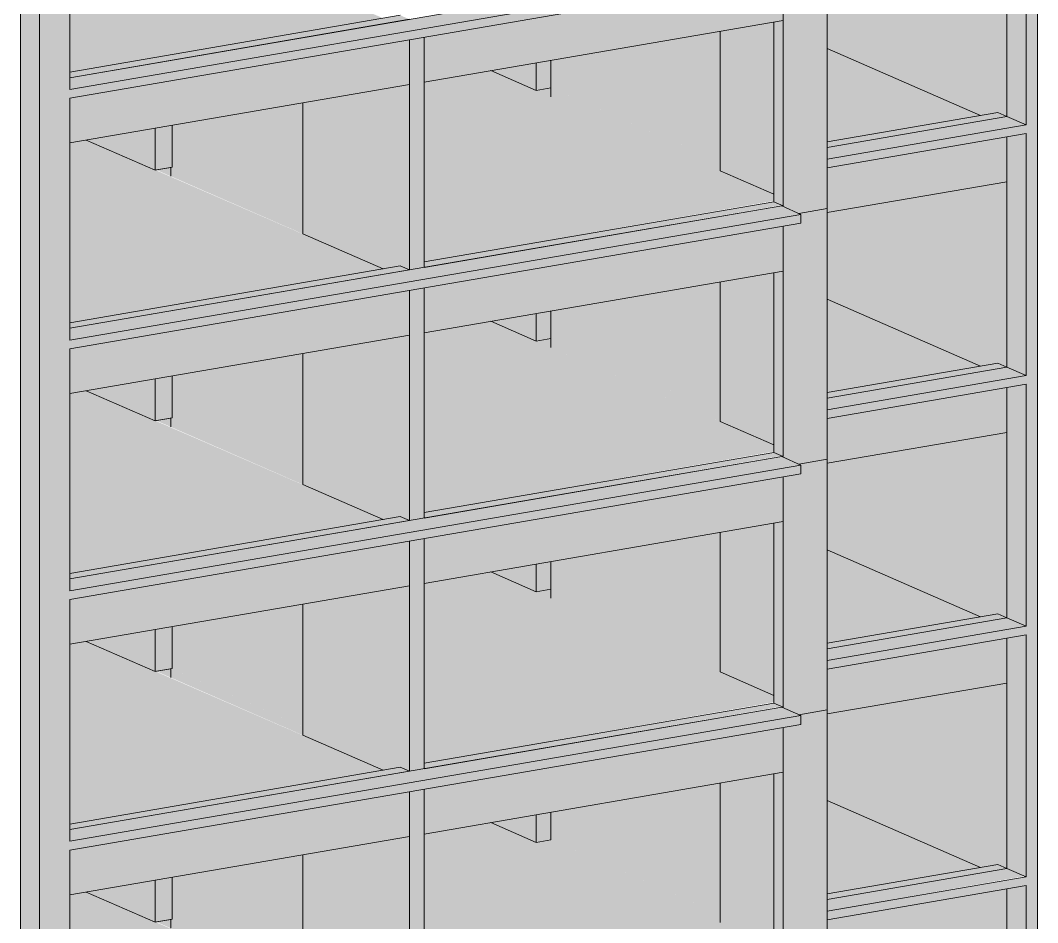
# Model space of a CAD drawing. Header units: centimetres. Extents: x -2102 to 22188, y -1637 to 88376.
# Drawn here: x 18686 to 19811, y 81664 to 82661 of the extents above; entities that cross this region are included whole.
import ezdxf

# ---------------------------------------------------------------- set-up
doc = ezdxf.new("R2010")
doc.units = ezdxf.units.CM
for name, color, linetype, lineweight in [('A-FLOR', 7, 'Continuous', 18), ('S-BEAM', 7, 'Continuous', 18), ('S-COLS', 7, 'Continuous', 18)]:
    doc.layers.add(name, color=color, linetype=linetype, lineweight=lineweight)

msp = doc.modelspace()

# ---------------------------------------------------------------- hatches: boundary and pattern name
at = {"layer": 'A-FLOR', "true_color": 0xbfbfbf}
for points in [[(18740.51, 82603.72), (19086.97, 82663.23), (18758.72, 82805.58), (18740.51, 82802.45), (18740.51, 82637.54)], [(19459.62, 82494.78), (19459.62, 82504.56), (19272.4, 82586.18), (19272.4, 82576.4), (19453.28, 82497.54)], [(18740.51, 82326.71), (19086.97, 82386.23), (18758.72, 82528.57), (18740.51, 82525.44), (18740.51, 82364.73)], [(18998.33, 82424.88), (18998.33, 82434.66), (18852.27, 82498.33), (18852.27, 82488.55), (18991.99, 82427.64)], [(19459.62, 82217.77), (19459.62, 82227.55), (19272.4, 82309.18), (19272.4, 82299.4), (19453.28, 82220.54)], [(18740.51, 82049.71), (19086.97, 82109.22), (18758.72, 82251.56), (18740.51, 82248.44), (18740.51, 82091.91)], [(18998.33, 82147.87), (18998.33, 82157.65), (18852.27, 82221.33), (18852.27, 82211.55), (18991.99, 82150.63)], [(19459.62, 81940.77), (19459.62, 81950.55), (19272.4, 82032.17), (19272.4, 82022.39), (19453.28, 81943.53)], [(18740.51, 81772.7), (19086.97, 81832.21), (18758.72, 81974.56), (18740.51, 81971.43), (18740.51, 81819.09)], [(18998.33, 81870.86), (18998.33, 81880.64), (18852.27, 81944.32), (18852.27, 81934.54), (18991.99, 81873.63)], [(19459.62, 81663.76), (19459.62, 81673.54), (19272.4, 81755.17), (19256.31, 81752.4), (19453.28, 81666.52)], [(18740.51, 81495.69), (19086.97, 81555.21), (18758.72, 81697.55), (18740.51, 81694.42), (18740.51, 81546.28)], [(18998.33, 81593.86), (18998.33, 81603.64), (18852.27, 81667.32), (18852.27, 81657.54), (18991.99, 81596.62)]]:
    msp.add_hatch(color=9, dxfattribs=at).paths.add_polyline_path(points, flags=0)
at = {"layer": 'A-FLOR', "true_color": 0x0080ff}
for points in [[(18740.51, 82584.65), (19548.95, 82723.52), (19527.68, 82732.8), (18740.51, 82597.58), (18740.51, 82586.66)], [(18740.51, 82575.04), (19548.95, 82713.91), (19548.95, 82723.52), (18740.51, 82584.65)], [(19578.09, 82507.61), (19798.01, 82545.38), (19776.75, 82554.65), (19578.09, 82520.53), (19578.09, 82508.99)], [(19578.09, 82497.99), (19798.01, 82535.77), (19798.01, 82545.38), (19578.09, 82507.61), (19578.09, 82501.13)], [(18740.51, 82307.65), (19548.95, 82446.52), (19527.68, 82455.79), (18740.51, 82320.57), (18740.51, 82309.66)], [(18740.51, 82298.03), (19548.95, 82436.9), (19548.95, 82446.52), (18740.51, 82307.65)], [(19578.09, 82230.6), (19798.01, 82268.38), (19776.75, 82277.65), (19578.09, 82243.52), (19578.09, 82231.98)], [(19578.09, 82220.98), (19798.01, 82258.76), (19798.01, 82268.38), (19578.09, 82230.6), (19578.09, 82228.32)], [(18740.51, 82030.64), (19548.95, 82169.51), (19527.68, 82178.78), (18740.51, 82043.57), (18740.51, 82032.65)], [(18740.51, 82021.02), (19548.95, 82160.11), (19548.95, 82169.51), (18740.51, 82030.64), (18740.51, 82023.71)], [(19578.09, 81953.59), (19798.01, 81991.37), (19776.75, 82000.64), (19578.09, 81966.52), (19578.09, 81954.98)], [(19578.09, 81943.98), (19798.01, 81981.75), (19798.01, 81991.37), (19578.09, 81953.59)], [(18740.51, 81753.64), (19548.95, 81892.51), (19527.68, 81901.78), (18740.51, 81766.56), (18740.51, 81755.64)], [(18740.51, 81744.02), (19548.95, 81882.89), (19548.95, 81892.51), (18740.51, 81753.64), (18740.51, 81750.89)], [(19578.09, 81676.59), (19796.28, 81715.12), (19776.75, 81723.64), (19578.09, 81689.51), (19578.09, 81677.97)], [(19578.09, 81666.97), (19798.01, 81704.75), (19798.01, 81714.37), (19578.09, 81676.59), (19578.09, 81671.73)]]:
    msp.add_hatch(color=150, dxfattribs=at).paths.add_polyline_path(points, flags=0)
at = {"layer": 'A-FLOR', "true_color": 0xbfbfbf}
h = msp.add_hatch(color=9, dxfattribs=at)
h.paths.add_polyline_path([(18161.48, 82301.74), (18161.48, 82413.7), (18141.27, 82422.51), (18050.51, 82406.92), (18050.51, 82350.12), (18117.23, 82321.03)], flags=0)
h.paths.add_polyline_path([(16931.22, 82336.39), (16931.22, 82376.63), (16908.8, 82386.4), (16908.8, 82346.16), (16931.17, 82336.41)], flags=0)
h.paths.add_polyline_path([(16813.7, 82387.62), (16813.7, 82427.86), (16791.34, 82436.41), (16791.34, 82397.37), (16806.64, 82390.7)], flags=0)
h.paths.add_polyline_path([(19459.62, 82504.56), (19459.62, 82648.97), (19272.4, 82616.81), (19272.4, 82586.18), (19361.09, 82547.52)], flags=0)
h.paths.add_polyline_path([(19578.09, 82526.67), (19747.65, 82555.8), (19578.09, 82629.72), (19578.09, 82545.04)], flags=0)
h = msp.add_hatch(color=9, dxfattribs=at)
h.paths.add_polyline_path([(19132.16, 82393.99), (19519.08, 82461.42), (19519.08, 82468.86), (19205.92, 82605.39), (19132.16, 82592.72), (19132.16, 82427.64)], flags=0)
h.paths.add_polyline_path([(18998.33, 82434.66), (18997.43, 82569.57), (18853.53, 82544.86), (18853.53, 82498.55), (18853.54, 82497.78), (18971.12, 82446.52)], flags=0)
h = msp.add_hatch(color=9, dxfattribs=at)
h.paths.add_polyline_path([(18161.48, 82024.73), (18161.48, 82136.69), (18141.27, 82145.5), (18050.51, 82129.91), (18050.51, 82073.11), (18117.23, 82044.02)], flags=0)
h.paths.add_polyline_path([(16931.22, 82059.38), (16931.22, 82099.62), (16908.8, 82109.4), (16908.8, 82069.16), (16931.17, 82059.4)], flags=0)
h.paths.add_polyline_path([(16813.7, 82110.62), (16813.7, 82150.86), (16791.34, 82159.41), (16791.34, 82120.37), (16806.64, 82113.7)], flags=0)
h.paths.add_polyline_path([(19459.62, 82227.55), (19459.62, 82371.96), (19272.4, 82339.8), (19272.4, 82309.18), (19457.86, 82228.32)], flags=0)
h.paths.add_polyline_path([(19578.09, 82249.66), (19747.65, 82278.79), (19578.09, 82352.72), (19578.09, 82268.03)], flags=0)
h = msp.add_hatch(color=9, dxfattribs=at)
h.paths.add_polyline_path([(19132.16, 82116.98), (19519.08, 82184.41), (19519.08, 82191.85), (19205.92, 82328.38), (19132.16, 82315.71), (19132.16, 82150.63)], flags=0)
h.paths.add_polyline_path([(18998.33, 82157.65), (18997.43, 82292.57), (18853.53, 82267.85), (18853.53, 82221.55), (18853.54, 82220.77), (18971.12, 82169.51)], flags=0)
h = msp.add_hatch(color=9, dxfattribs=at)
h.paths.add_polyline_path([(18161.48, 81747.73), (18161.48, 81859.69), (18141.27, 81868.5), (18050.51, 81852.9), (18050.51, 81796.11), (18117.23, 81767.02)], flags=0)
h.paths.add_polyline_path([(16931.22, 81782.38), (16931.22, 81822.62), (16908.8, 81832.39), (16908.8, 81792.15), (16931.17, 81782.4)], flags=0)
h.paths.add_polyline_path([(16813.7, 81833.61), (16813.7, 81873.85), (16791.34, 81882.4), (16791.34, 81843.36), (16806.64, 81836.69)], flags=0)
h.paths.add_polyline_path([(19459.62, 81950.55), (19459.62, 82094.96), (19272.4, 82062.8), (19272.4, 82032.17), (19448.26, 81955.5)], flags=0)
h.paths.add_polyline_path([(19578.09, 81972.66), (19747.65, 82001.79), (19578.09, 82075.71), (19578.09, 81991.03)], flags=0)
h = msp.add_hatch(color=9, dxfattribs=at)
h.paths.add_polyline_path([(19132.16, 81839.98), (19519.08, 81907.41), (19519.08, 81914.84), (19205.92, 82051.38), (19132.16, 82038.71), (19132.16, 81873.63)], flags=0)
h.paths.add_polyline_path([(18998.33, 81880.64), (18997.43, 82015.56), (18853.53, 81990.84), (18853.53, 81944.54), (18853.54, 81943.77), (18971.12, 81892.51)], flags=0)
h = msp.add_hatch(color=9, dxfattribs=at)
h.paths.add_polyline_path([(18161.48, 81470.72), (18161.48, 81582.68), (18141.27, 81591.49), (18050.51, 81575.9), (18050.51, 81519.1), (18117.23, 81490.01)], flags=0)
h.paths.add_polyline_path([(16931.22, 81505.37), (16931.22, 81545.61), (16908.8, 81555.38), (16908.8, 81515.14), (16931.17, 81505.39)], flags=0)
h.paths.add_polyline_path([(16813.7, 81556.61), (16813.7, 81596.85), (16791.34, 81605.4), (16791.34, 81566.36), (16806.64, 81559.68)], flags=0)
h.paths.add_polyline_path([(19459.62, 81673.54), (19459.62, 81817.95), (19272.4, 81785.79), (19272.4, 81755.17), (19438.65, 81682.69)], flags=0)
h.paths.add_polyline_path([(19578.09, 81695.65), (19747.65, 81724.78), (19578.09, 81798.71), (19578.09, 81714.02)], flags=0)
h = msp.add_hatch(color=9, dxfattribs=at)
h.paths.add_polyline_path([(19132.16, 81562.97), (19519.08, 81630.4), (19519.08, 81637.84), (19205.92, 81774.37), (19132.16, 81761.7), (19132.16, 81596.62)], flags=0)
h.paths.add_polyline_path([(18998.33, 81603.64), (18997.43, 81738.56), (18853.53, 81713.84), (18853.53, 81667.53), (18853.54, 81666.76), (18971.12, 81615.5)], flags=0)
at = {"layer": 'S-BEAM', "true_color": 0xbfbfbf}
h = msp.add_hatch(color=9, dxfattribs=at)
h.paths.add_polyline_path([(19132.16, 82592.72), (19529.18, 82660.92), (19529.18, 82710.51), (19132.16, 82642.31), (19132.16, 82601.93)], flags=0)
h.paths.add_polyline_path([(19529.18, 82732.14), (19528.77, 82732.98), (19528.38, 82732.49)], flags=0)
for points in [[(18740.51, 82597.58), (19115.65, 82662.27), (19105.97, 82666.49), (18740.51, 82603.72), (18740.51, 82597.92)], [(18740.51, 82525.44), (19116.07, 82589.95), (19116.07, 82639.55), (18740.51, 82575.04), (18740.51, 82531.3)], [(19578.09, 82520.53), (19776.75, 82554.65), (19766.64, 82559.06), (19578.09, 82526.67)], [(19578.09, 82448.39), (19776.75, 82482.52), (19776.75, 82532.11), (19578.09, 82497.99), (19578.09, 82452.91)], [(19132.16, 82387.85), (19527.68, 82456.7), (19517.58, 82460.19), (19132.16, 82393.84), (19132.16, 82388.4)], [(18740.51, 82320.57), (19115.65, 82385.27), (19105.97, 82389.49), (18740.51, 82326.71), (18740.51, 82320.91)], [(18740.51, 82248.44), (19116.07, 82312.95), (19116.07, 82362.54), (18740.51, 82298.03), (18740.51, 82254.29)], [(19578.09, 82243.52), (19776.75, 82277.65), (19766.64, 82282.05), (19578.09, 82249.66)], [(19578.09, 82171.39), (19776.75, 82205.51), (19776.75, 82255.11), (19578.09, 82220.98), (19578.09, 82175.9)], [(19132.16, 82110.84), (19527.68, 82179.69), (19517.58, 82183.19), (19132.16, 82116.83), (19132.16, 82111.4)], [(18740.51, 82043.57), (19115.65, 82108.26), (19105.97, 82112.48), (18740.51, 82049.71), (18740.51, 82043.91)], [(18740.51, 81971.43), (19116.07, 82035.94), (19116.07, 82085.54), (18740.51, 82021.02), (18740.51, 81977.29)], [(19578.09, 81966.52), (19776.75, 82000.64), (19766.64, 82005.05), (19578.09, 81972.66)], [(19578.09, 81894.38), (19776.75, 81928.51), (19776.75, 81978.1), (19578.09, 81943.98), (19578.09, 81898.9)], [(19132.16, 81833.84), (19527.68, 81902.69), (19517.58, 81906.18), (19132.16, 81839.82), (19132.16, 81834.39)], [(18740.51, 81766.56), (19115.65, 81831.26), (19105.97, 81835.48), (18740.51, 81772.7), (18740.51, 81766.9)], [(18740.51, 81694.42), (19116.07, 81758.94), (19116.07, 81808.53), (18740.51, 81744.02), (18740.51, 81700.28)], [(19578.09, 81689.51), (19776.75, 81723.64), (19766.64, 81728.04), (19578.09, 81695.65)], [(19578.09, 81617.38), (19776.75, 81651.5), (19776.75, 81701.09), (19578.09, 81666.97), (19578.09, 81621.89)]]:
    msp.add_hatch(color=9, dxfattribs=at).paths.add_polyline_path(points, flags=0)
h = msp.add_hatch(color=9, dxfattribs=at)
h.paths.add_polyline_path([(19132.16, 82315.71), (19529.18, 82383.91), (19529.18, 82433.5), (19132.16, 82364.73), (19132.16, 82324.92)], flags=0)
h.paths.add_polyline_path([(19529.18, 82455.14), (19528.77, 82455.98), (19528.38, 82455.48)], flags=0)
h = msp.add_hatch(color=9, dxfattribs=at)
h.paths.add_polyline_path([(19132.16, 82038.71), (19529.18, 82106.9), (19529.18, 82156.5), (19132.16, 82088.3), (19132.16, 82047.91)], flags=0)
h.paths.add_polyline_path([(19529.18, 82178.13), (19528.77, 82178.97), (19528.38, 82178.48)], flags=0)
h = msp.add_hatch(color=9, dxfattribs=at)
h.paths.add_polyline_path([(19132.16, 81761.7), (19529.18, 81829.9), (19529.18, 81879.49), (19132.16, 81811.29), (19132.16, 81770.91)], flags=0)
h.paths.add_polyline_path([(19529.18, 81901.13), (19528.77, 81901.97), (19528.38, 81901.47)], flags=0)
at = {"layer": 'S-COLS', "true_color": 0x0080ff}
for points in [[(18707.06, 81117.41), (18707.06, 84238.06), (18685.79, 84247.33), (18685.79, 81126.69)], [(18707.06, 81117.41), (18740.51, 81123.16), (18740.5, 84243.8), (18707.06, 84238.06), (18707.06, 81137.05)], [(19798.01, 78043.08), (19810.72, 78045.26), (19810.1, 83920.95), (19798.01, 83918.87), (19798.01, 78044.17)]]:
    msp.add_hatch(color=150, dxfattribs=at).paths.add_polyline_path(points, flags=0)
h = msp.add_hatch(color=150, dxfattribs=at)
h.paths.add_polyline_path([(19798.01, 78113.29), (19798.01, 78380.68), (19776.75, 78377.03), (19776.75, 78122.56), (19789.45, 78117.02)], flags=0)
h.paths.add_polyline_path([(19798.01, 78390.3), (19798.01, 78657.69), (19776.75, 78654.03), (19776.75, 78399.57), (19789.45, 78394.03)], flags=0)
h.paths.add_polyline_path([(19798.01, 78667.3), (19798.01, 78934.69), (19776.75, 78931.04), (19776.75, 78676.57), (19789.45, 78671.04)], flags=0)
h.paths.add_polyline_path([(19798.01, 78944.31), (19798.01, 79211.7), (19776.75, 79208.04), (19776.75, 78953.58), (19789.45, 78948.04)], flags=0)
h.paths.add_polyline_path([(19798.01, 79221.32), (19798.01, 79488.7), (19776.75, 79485.05), (19776.75, 79230.59), (19789.45, 79225.05)], flags=0)
h.paths.add_polyline_path([(19798.01, 79498.32), (19798.01, 79765.71), (19776.75, 79762.06), (19776.75, 79507.59), (19789.45, 79502.05)], flags=0)
h.paths.add_polyline_path([(19798.01, 79775.33), (19798.01, 80042.71), (19776.75, 80039.06), (19776.75, 79784.6), (19789.45, 79779.06)], flags=0)
h.paths.add_polyline_path([(19798.01, 80052.33), (19798.01, 80319.72), (19776.75, 80316.07), (19776.75, 80061.6), (19789.45, 80056.06)], flags=0)
h.paths.add_polyline_path([(19798.01, 80329.34), (19798.01, 80596.73), (19776.75, 80593.07), (19776.75, 80338.61), (19789.45, 80333.07)], flags=0)
h.paths.add_polyline_path([(19798.01, 80606.34), (19798.01, 80873.73), (19776.75, 80870.08), (19776.75, 80615.62), (19789.45, 80610.08)], flags=0)
h.paths.add_polyline_path([(19798.01, 80883.35), (19798.01, 81150.74), (19776.75, 81147.08), (19776.75, 80892.62), (19789.45, 80887.08)], flags=0)
h.paths.add_polyline_path([(19798.01, 81160.35), (19798.01, 81427.74), (19776.75, 81424.09), (19776.75, 81169.63), (19789.45, 81164.09)], flags=0)
h.paths.add_polyline_path([(19798.01, 81437.36), (19798.01, 81704.75), (19776.75, 81701.09), (19776.75, 81446.63), (19789.45, 81441.09)], flags=0)
h.paths.add_polyline_path([(19798.01, 81714.37), (19798.01, 81981.75), (19776.75, 81978.1), (19776.75, 81723.64), (19796.28, 81715.12)], flags=0)
h.paths.add_polyline_path([(19798.01, 81991.37), (19798.01, 82258.76), (19776.75, 82255.11), (19776.75, 82000.64), (19789.45, 81995.1)], flags=0)
h.paths.add_polyline_path([(19798.01, 82268.38), (19798.01, 82535.77), (19776.75, 82532.11), (19776.75, 82277.65), (19789.45, 82272.11)], flags=0)
h.paths.add_polyline_path([(19798.01, 82545.38), (19798.01, 82812.77), (19776.75, 82809.12), (19776.75, 82554.65), (19789.45, 82549.12)], flags=0)
h.paths.add_polyline_path([(19798.01, 82822.39), (19798.01, 83089.78), (19776.75, 83086.12), (19776.75, 82831.66), (19794.02, 82824.13)], flags=0)
h.paths.add_polyline_path([(19798.01, 83099.4), (19797.79, 83366.74), (19776.75, 83363.13), (19776.75, 83108.67), (19792.09, 83101.98)], flags=0)
h.paths.add_polyline_path([(19798.01, 83376.4), (19798.01, 83643.79), (19776.75, 83640.14), (19776.75, 83385.67), (19789.45, 83380.13)], flags=0)
h.paths.add_polyline_path([(19798.01, 83653.41), (19797.86, 83918.94), (19794.85, 83920.25), (19776.75, 83917.14), (19776.75, 83662.68), (19789.45, 83657.14)], flags=0)
at = {"layer": 'S-COLS', "true_color": 0xc0c0c0}
h = msp.add_hatch(color=9, dxfattribs=at)
h.paths.add_polyline_path([(19256.31, 82583.42), (19272.4, 82586.18), (19272.4, 82616.81), (19256.31, 82614.04), (19256.31, 82586.18)], flags=0)
h.paths.add_polyline_path([(19272.4, 82853.41), (19272.4, 82863.19), (19256.31, 82860.43)], flags=0)
h = msp.add_hatch(color=9, dxfattribs=at)
h.paths.add_polyline_path([(18834.9, 82495.36), (18853.53, 82498.56), (18853.53, 82544.86), (18834.9, 82541.66), (18834.9, 82495.57)], flags=0)
h.paths.add_polyline_path([(18852.27, 82765.56), (18852.29, 82775.34), (18836.68, 82772.36)], flags=0)
for points in [[(19776.75, 82554.65), (19776.75, 82759.52), (19578.09, 82725.4), (19578.09, 82629.72), (19747.65, 82555.8), (19766.64, 82559.06)], [(19546.67, 82447.51), (19578.09, 82452.91), (19578.09, 82729.91), (19546.67, 82724.52), (19548.95, 82723.52), (19548.95, 82713.91), (19529.18, 82710.51), (19529.18, 82455.14), (19543.46, 82448.91)], [(19529.18, 82456.05), (19529.18, 82660.92), (19519.08, 82659.18), (19519.08, 82460.45), (19527.68, 82456.7)], [(19519.08, 82468.86), (19519.08, 82659.18), (19459.62, 82648.97), (19459.62, 82494.78), (19513.78, 82471.17)], [(19116.07, 82385.08), (19132.16, 82388.4), (19132.16, 82642.31), (19116.07, 82639.55), (19116.07, 82385.58)], [(19256.31, 82583.42), (19256.31, 82614.04), (19205.92, 82605.39), (19234.98, 82592.72)], [(19116.07, 82385.08), (19116.07, 82589.95), (18998.33, 82569.57), (18998.33, 82424.88), (19086.97, 82386.23), (19105.97, 82389.49), (19115.65, 82385.27)], [(18834.9, 82495.36), (18834.9, 82541.66), (18758.72, 82528.57), (18827.56, 82498.55)], [(19776.75, 82277.65), (19776.75, 82482.52), (19578.09, 82448.39), (19578.09, 82352.72), (19747.65, 82278.79), (19766.64, 82282.05)], [(19546.67, 82170.5), (19578.09, 82175.9), (19578.09, 82452.91), (19546.67, 82447.51), (19548.95, 82446.52), (19548.95, 82436.9), (19529.18, 82432.93), (19529.18, 82178.13), (19543.46, 82171.9)], [(19519.08, 82191.85), (19519.08, 82382.18), (19459.62, 82371.96), (19459.62, 82217.77), (19513.78, 82194.16)], [(19529.18, 82179.04), (19529.18, 82383.91), (19519.08, 82382.18), (19519.08, 82183.45), (19527.68, 82179.69)], [(19116.07, 82108.08), (19132.16, 82111.4), (19132.16, 82365.31), (19116.07, 82362.54), (19116.07, 82108.58)], [(19256.31, 82306.41), (19256.31, 82337.04), (19205.92, 82328.38), (19234.98, 82315.71)], [(19116.07, 82108.08), (19116.07, 82312.95), (18998.33, 82292.57), (18998.33, 82147.87), (19086.97, 82109.22), (19105.97, 82112.48), (19115.65, 82108.26)], [(18834.9, 82218.35), (18834.9, 82264.65), (18758.72, 82251.56), (18827.56, 82221.55)], [(19776.75, 82000.64), (19776.75, 82205.51), (19578.09, 82171.39), (19578.09, 82075.71), (19747.65, 82001.79), (19766.64, 82005.05)], [(19546.67, 81893.5), (19578.09, 81898.9), (19578.09, 82175.9), (19546.67, 82170.5), (19548.95, 82169.51), (19548.95, 82159.89), (19529.18, 82156.5), (19529.18, 81901.13), (19543.46, 81894.9)], [(19519.08, 81914.84), (19519.08, 82105.17), (19459.62, 82094.96), (19459.62, 81940.77), (19513.78, 81917.15)], [(19529.18, 81902.04), (19529.18, 82106.9), (19519.08, 82105.17), (19519.08, 81906.44), (19527.68, 81902.69)], [(19116.07, 81831.07), (19132.16, 81834.39), (19132.16, 82088.3), (19116.07, 82085.54), (19116.07, 81831.57)], [(19256.31, 82029.41), (19256.31, 82060.03), (19205.92, 82051.38), (19234.98, 82038.71)], [(19116.07, 81831.07), (19116.07, 82035.94), (18998.33, 82015.56), (18998.33, 81870.86), (19086.97, 81832.21), (19105.97, 81835.48), (19115.65, 81831.26)], [(18834.9, 81941.34), (18834.9, 81987.64), (18758.72, 81974.56), (18827.56, 81944.54)], [(19776.75, 81723.64), (19776.75, 81928.51), (19578.09, 81894.38), (19578.09, 81798.71), (19747.65, 81724.78), (19766.64, 81728.04)], [(19546.67, 81616.49), (19578.09, 81621.89), (19578.09, 81898.9), (19546.67, 81893.5), (19548.95, 81892.51), (19548.95, 81882.89), (19529.18, 81879.49), (19529.18, 81624.12), (19543.46, 81617.89)], [(19519.08, 81637.84), (19519.08, 81828.16), (19459.62, 81817.95), (19459.62, 81663.76), (19513.78, 81640.15)], [(19529.18, 81625.03), (19529.18, 81829.9), (19519.08, 81828.16), (19519.08, 81629.43), (19527.68, 81625.68)], [(19116.07, 81554.07), (19132.16, 81557.39), (19132.16, 81811.29), (19116.07, 81808.53), (19116.07, 81554.57)], [(19256.31, 81752.4), (19256.31, 81783.03), (19205.92, 81774.37), (19253.47, 81753.64)], [(19116.07, 81554.07), (19116.07, 81758.94), (18998.33, 81738.56), (18998.33, 81593.86), (19086.97, 81555.21), (19105.97, 81558.47), (19115.65, 81554.25)], [(18834.9, 81664.34), (18834.9, 81710.64), (18758.72, 81697.55), (18827.56, 81667.54)]]:
    msp.add_hatch(color=9, dxfattribs=at).paths.add_polyline_path(points, flags=0)
h = msp.add_hatch(color=9, dxfattribs=at)
h.paths.add_polyline_path([(19256.31, 82306.41), (19272.4, 82309.18), (19272.4, 82339.8), (19256.31, 82337.04), (19256.31, 82309.18)], flags=0)
h.paths.add_polyline_path([(19272.4, 82576.4), (19272.4, 82586.18), (19256.31, 82583.42)], flags=0)
h = msp.add_hatch(color=9, dxfattribs=at)
h.paths.add_polyline_path([(18834.9, 82218.35), (18853.53, 82221.55), (18853.53, 82267.85), (18834.9, 82264.65), (18834.9, 82218.56)], flags=0)
h.paths.add_polyline_path([(18852.27, 82488.55), (18852.29, 82498.34), (18836.68, 82495.35)], flags=0)
h = msp.add_hatch(color=9, dxfattribs=at)
h.paths.add_polyline_path([(19256.31, 82029.41), (19272.4, 82032.17), (19272.4, 82062.8), (19256.31, 82060.03), (19256.31, 82032.17)], flags=0)
h.paths.add_polyline_path([(19272.4, 82299.4), (19272.4, 82309.18), (19256.31, 82306.41)], flags=0)
h = msp.add_hatch(color=9, dxfattribs=at)
h.paths.add_polyline_path([(18834.9, 81941.34), (18853.53, 81944.54), (18853.53, 81990.84), (18834.9, 81987.64), (18834.9, 81941.56)], flags=0)
h.paths.add_polyline_path([(18852.27, 82211.55), (18852.29, 82221.33), (18836.68, 82218.35)], flags=0)
h = msp.add_hatch(color=9, dxfattribs=at)
h.paths.add_polyline_path([(19256.31, 81752.4), (19272.4, 81755.17), (19272.4, 81785.79), (19256.31, 81783.03), (19256.31, 81753.64)], flags=0)
h.paths.add_polyline_path([(19272.4, 82022.39), (19272.4, 82032.17), (19256.31, 82029.41)], flags=0)
h = msp.add_hatch(color=9, dxfattribs=at)
h.paths.add_polyline_path([(18834.9, 81664.34), (18853.53, 81667.54), (18853.53, 81713.84), (18834.9, 81710.64), (18834.9, 81664.55)], flags=0)
h.paths.add_polyline_path([(18852.27, 81934.54), (18852.29, 81944.33), (18836.68, 81941.34)], flags=0)
h = msp.add_hatch(color=9, dxfattribs=at)
h.paths.add_polyline_path([(18834.9, 81387.33), (18853.53, 81390.53), (18853.53, 81436.83), (18834.9, 81433.63), (18834.9, 81387.55)], flags=0)
h.paths.add_polyline_path([(18852.27, 81657.54), (18852.29, 81667.32), (18836.68, 81664.33)], flags=0)

# ---------------------------------------------------------------- linework, layer by layer
at = {"layer": 'A-FLOR', "lineweight": 9}
for p, q in [((19527.68, 82732.8), (18740.51, 82597.58)), ((18740.51, 82584.65), (19548.95, 82723.52)), ((19548.95, 82713.91), (18740.51, 82575.04)), ((19747.65, 82555.8), (19578.09, 82629.72)), ((19256.31, 82583.42), (19205.92, 82605.39)), ((19776.75, 82554.65), (19578.09, 82520.53)), ((19798.01, 82545.38), (19776.75, 82554.65)), ((19578.09, 82507.61), (19798.01, 82545.38)), ((19798.01, 82535.77), (19578.09, 82497.99)), ((18834.9, 82495.36), (18758.72, 82528.57)), ((18836.18, 82495.57), (18834.91, 82495.35)), ((18853.54, 82498.55), (18852.27, 82498.33)), ((18852.27, 82498.33), (18852.27, 82488.55)), ((19519.08, 82468.86), (19459.62, 82494.78)), ((19527.68, 82455.79), (18740.51, 82320.57)), ((18740.51, 82307.65), (19548.95, 82446.52)), ((19548.95, 82446.52), (19527.68, 82455.79)), ((19548.95, 82436.9), (19548.95, 82446.52)), ((19548.95, 82436.9), (18740.51, 82298.03)), ((19086.97, 82386.23), (18998.33, 82424.88)), ((19747.65, 82278.79), (19578.09, 82352.72)), ((19256.31, 82306.41), (19205.92, 82328.38)), ((19776.75, 82277.65), (19578.09, 82243.52)), ((19798.01, 82268.38), (19776.75, 82277.65)), ((19578.09, 82230.6), (19798.01, 82268.38)), ((19798.01, 82258.76), (19578.09, 82220.98)), ((18834.9, 82218.35), (18758.72, 82251.56)), ((18853.54, 82221.55), (18852.27, 82221.33)), ((18852.27, 82221.33), (18852.27, 82211.55)), ((18836.18, 82218.56), (18834.91, 82218.35)), ((19519.08, 82191.85), (19459.62, 82217.77)), ((19527.68, 82178.78), (18740.51, 82043.57)), ((19548.95, 82169.51), (19527.68, 82178.78)), ((18740.51, 82030.64), (19548.95, 82169.51)), ((19548.95, 82159.89), (19548.95, 82169.51)), ((19548.95, 82159.89), (18740.51, 82021.02)), ((19086.97, 82109.22), (18998.33, 82147.87)), ((19747.65, 82001.79), (19578.09, 82075.71)), ((19256.31, 82029.41), (19205.92, 82051.38)), ((19776.75, 82000.64), (19578.09, 81966.52)), ((19798.01, 81991.37), (19776.75, 82000.64)), ((19578.09, 81953.59), (19798.01, 81991.37)), ((18834.9, 81941.34), (18758.72, 81974.56)), ((19798.01, 81981.75), (19578.09, 81943.98)), ((18836.18, 81941.56), (18834.91, 81941.34)), ((18853.54, 81944.54), (18852.27, 81944.32)), ((18852.27, 81944.32), (18852.27, 81934.54)), ((19519.08, 81914.84), (19459.62, 81940.77)), ((19527.68, 81901.78), (18740.51, 81766.56)), ((19548.95, 81892.51), (19527.68, 81901.78)), ((18740.51, 81753.64), (19548.95, 81892.51)), ((19548.95, 81882.89), (19548.95, 81892.51)), ((19548.95, 81882.89), (18740.51, 81744.02)), ((19086.97, 81832.21), (18998.33, 81870.86)), ((19747.65, 81724.78), (19578.09, 81798.71)), ((19256.31, 81752.4), (19205.92, 81774.37)), ((19776.75, 81723.64), (19578.09, 81689.51)), ((19798.01, 81714.37), (19776.75, 81723.64)), ((19578.09, 81676.59), (19798.01, 81714.37)), ((19798.01, 81704.75), (19578.09, 81666.97)), ((18834.9, 81664.34), (18758.72, 81697.55)), ((18836.18, 81664.55), (18834.91, 81664.33)), ((18853.54, 81667.54), (18852.27, 81667.32)), ((18852.27, 81667.32), (18852.27, 81657.54))]:
    msp.add_line(p, q, dxfattribs=at)
at = {"layer": 'S-BEAM', "lineweight": 9}
for p, q in [((19529.18, 82660.92), (19529.18, 82710.51)), ((19105.97, 82666.49), (18740.51, 82603.72)), ((18740.51, 82597.58), (19116.07, 82662.09)), ((19132.16, 82592.72), (19529.18, 82660.92)), ((19116.07, 82589.95), (19116.07, 82639.55)), ((19132.16, 82592.72), (19132.16, 82642.31)), ((19116.07, 82589.95), (18740.51, 82525.44)), ((19766.64, 82559.06), (19578.09, 82526.67)), ((19776.75, 82554.65), (19766.64, 82559.06)), ((19578.09, 82520.53), (19776.75, 82554.65)), ((19776.75, 82482.52), (19776.75, 82532.11)), ((19776.75, 82482.52), (19578.09, 82448.39)), ((19519.08, 82460.45), (19132.16, 82393.99)), ((19529.18, 82456.05), (19519.08, 82460.45)), ((19132.16, 82387.85), (19527.68, 82455.79)), ((19527.68, 82455.79), (19529.18, 82456.05)), ((19529.18, 82383.91), (19529.18, 82432.93)), ((19105.97, 82389.49), (18740.51, 82326.71)), ((19116.07, 82385.08), (19105.97, 82389.49)), ((18740.51, 82320.57), (19116.07, 82385.08)), ((19132.16, 82315.71), (19529.18, 82383.91)), ((19116.07, 82312.95), (19116.07, 82362.54)), ((19132.16, 82315.71), (19132.16, 82364.73)), ((19116.07, 82312.95), (18740.51, 82248.44)), ((19766.64, 82282.05), (19578.09, 82249.66)), ((19578.09, 82243.52), (19776.75, 82277.65)), ((19776.75, 82277.65), (19766.64, 82282.05)), ((19776.75, 82205.51), (19776.75, 82255.11)), ((19776.75, 82205.51), (19578.09, 82171.39)), ((19519.08, 82183.45), (19132.16, 82116.98)), ((19132.16, 82110.84), (19527.68, 82178.78)), ((19529.18, 82179.04), (19519.08, 82183.45)), ((19527.68, 82178.78), (19529.18, 82179.04)), ((19529.18, 82106.9), (19529.18, 82156.5)), ((19105.97, 82112.48), (18740.51, 82049.71)), ((19116.07, 82108.08), (19105.97, 82112.48)), ((18740.51, 82043.57), (19116.07, 82108.08)), ((19132.16, 82038.71), (19529.18, 82106.9)), ((19132.16, 82038.71), (19132.16, 82088.3)), ((19116.07, 82035.94), (19116.07, 82085.54)), ((19116.07, 82035.94), (18740.51, 81971.43)), ((19766.64, 82005.05), (19578.09, 81972.66)), ((19578.09, 81966.52), (19776.75, 82000.64)), ((19776.75, 82000.64), (19766.64, 82005.05)), ((19776.75, 81928.51), (19776.75, 81978.1)), ((19776.75, 81928.51), (19578.09, 81894.38)), ((19519.08, 81906.44), (19132.16, 81839.98)), ((19529.18, 81902.04), (19519.08, 81906.44)), ((19132.16, 81833.84), (19527.68, 81901.78)), ((19527.68, 81901.78), (19529.18, 81902.04)), ((19529.18, 81829.9), (19529.18, 81879.49)), ((19105.97, 81835.48), (18740.51, 81772.7)), ((18740.51, 81766.56), (19116.07, 81831.07)), ((19116.07, 81831.07), (19105.97, 81835.48)), ((19132.16, 81761.7), (19529.18, 81829.9)), ((19116.07, 81758.94), (19116.07, 81808.53)), ((19132.16, 81761.7), (19132.16, 81811.29)), ((19116.07, 81758.94), (18740.51, 81694.42)), ((19766.64, 81728.04), (19578.09, 81695.65)), ((19776.75, 81723.64), (19766.64, 81728.04)), ((19578.09, 81689.51), (19776.75, 81723.64)), ((19776.75, 81651.5), (19776.75, 81701.09))]:
    msp.add_line(p, q, dxfattribs=at)
at = {"layer": 'S-COLS', "lineweight": 9}
for p, q in [((18707.06, 81117.41), (18707.06, 84238.06)), ((18685.79, 81126.69), (18685.79, 84221.36)), ((19810.72, 83934.52), (19810.72, 78045.26)), ((18740.51, 82852.04), (18740.51, 82584.65)), ((19776.75, 82554.65), (19776.75, 82809.12)), ((19798.01, 82545.38), (19798.01, 82812.77)), ((19776.75, 82554.65), (19776.75, 82759.52)), ((19578.09, 82729.91), (19578.09, 82452.91)), ((19529.18, 82710.51), (19529.18, 82660.92)), ((19529.18, 82660.92), (19529.18, 82456.05)), ((19459.62, 82648.97), (19459.62, 82494.78)), ((19519.08, 82659.18), (19519.08, 82460.45)), ((19116.07, 82385.08), (19116.07, 82639.55)), ((19132.16, 82642.31), (19132.16, 82387.85)), ((19747.65, 82555.8), (19578.09, 82629.72)), ((19747.65, 82555.8), (19578.09, 82629.72)), ((19272.4, 82616.81), (19272.4, 82586.18)), ((19256.31, 82583.42), (19205.92, 82605.39)), ((19256.31, 82583.42), (19205.92, 82605.39)), ((19256.31, 82583.42), (19256.31, 82614.04)), ((19272.4, 82586.18), (19256.31, 82583.42)), ((19272.4, 82586.18), (19256.31, 82583.42)), ((19272.4, 82586.18), (19272.4, 82576.4)), ((18740.51, 82575.04), (18740.51, 82307.65)), ((18998.33, 82569.73), (18998.33, 82424.88)), ((18834.9, 82495.36), (18834.9, 82541.66)), ((18853.53, 82544.86), (18853.53, 82498.56)), ((19798.01, 82268.38), (19798.01, 82535.77)), ((18834.9, 82495.36), (18758.72, 82528.57)), ((18834.9, 82495.36), (18758.72, 82528.57)), ((19776.75, 82482.52), (19776.75, 82532.11)), ((19776.75, 82277.65), (19776.75, 82532.11)), ((18853.53, 82498.56), (18834.9, 82495.36)), ((18836.17, 82495.57), (18834.9, 82495.36)), ((18852.26, 82498.34), (18836.17, 82495.57)), ((18853.53, 82498.56), (18852.26, 82498.34)), ((19519.08, 82468.86), (19459.62, 82494.78)), ((19519.08, 82468.86), (19459.62, 82494.78)), ((19776.75, 82277.65), (19776.75, 82482.52)), ((19578.09, 82452.91), (19546.67, 82447.51)), ((19578.09, 82452.91), (19546.67, 82447.51)), ((19578.09, 82452.91), (19578.09, 82175.9)), ((19086.97, 82386.23), (18998.33, 82424.88)), ((19086.97, 82386.23), (18998.33, 82424.88)), ((19529.18, 82432.93), (19529.18, 82383.91)), ((19519.08, 82382.18), (19519.08, 82183.45)), ((19529.18, 82383.91), (19529.18, 82179.04)), ((19459.62, 82371.96), (19459.62, 82217.77)), ((19116.07, 82108.08), (19116.07, 82362.54)), ((19132.16, 82364.73), (19132.16, 82110.84)), ((19747.65, 82278.79), (19578.09, 82352.72)), ((19747.65, 82278.79), (19578.09, 82352.72)), ((19256.31, 82306.41), (19256.31, 82337.04)), ((19272.4, 82339.8), (19272.4, 82309.18)), ((19256.31, 82306.41), (19205.92, 82328.38)), ((19256.31, 82306.41), (19205.92, 82328.38)), ((19272.4, 82309.18), (19256.31, 82306.41)), ((19272.4, 82309.18), (19256.31, 82306.41)), ((19272.4, 82309.18), (19272.4, 82299.4)), ((18740.51, 82298.03), (18740.51, 82030.64)), ((18998.33, 82292.72), (18998.33, 82147.87)), ((18853.53, 82267.85), (18853.53, 82221.55)), ((18834.9, 82218.35), (18834.9, 82264.65)), ((19776.75, 82205.51), (19776.75, 82255.11)), ((19776.75, 82000.64), (19776.75, 82255.11)), ((19798.01, 81991.37), (19798.01, 82258.76)), ((18834.9, 82218.35), (18758.72, 82251.56)), ((18834.9, 82218.35), (18758.72, 82251.56)), ((18853.53, 82221.55), (18834.9, 82218.35)), ((18852.26, 82221.33), (18836.17, 82218.57)), ((18853.53, 82221.55), (18852.26, 82221.33)), ((18836.17, 82218.57), (18834.9, 82218.35)), ((19519.08, 82191.85), (19459.62, 82217.77)), ((19519.08, 82191.85), (19459.62, 82217.77)), ((19776.75, 82000.64), (19776.75, 82205.51)), ((19578.09, 82175.9), (19546.67, 82170.5)), ((19578.09, 82175.9), (19546.67, 82170.5)), ((19578.09, 82175.9), (19578.09, 81898.9)), ((19529.18, 82156.5), (19529.18, 82106.9)), ((19086.97, 82109.22), (18998.33, 82147.87)), ((19086.97, 82109.22), (18998.33, 82147.87)), ((19519.08, 82105.17), (19519.08, 81906.44)), ((19529.18, 82106.9), (19529.18, 81902.04)), ((19132.16, 82088.3), (19132.16, 81833.84)), ((19459.62, 82094.96), (19459.62, 81940.77)), ((19116.07, 81831.07), (19116.07, 82085.54)), ((19747.65, 82001.79), (19578.09, 82075.71)), ((19747.65, 82001.79), (19578.09, 82075.71)), ((19256.31, 82029.41), (19256.31, 82060.03)), ((19272.4, 82062.8), (19272.4, 82032.17)), ((19256.31, 82029.41), (19205.92, 82051.38)), ((19256.31, 82029.41), (19205.92, 82051.38)), ((19272.4, 82032.17), (19256.31, 82029.41)), ((19272.4, 82032.17), (19256.31, 82029.41)), ((19272.4, 82032.17), (19272.4, 82022.39)), ((18740.51, 82021.02), (18740.51, 81753.64)), ((18998.33, 82015.72), (18998.33, 81870.86)), ((18834.9, 81941.34), (18834.9, 81987.64)), ((18853.53, 81990.84), (18853.53, 81944.54)), ((18834.9, 81941.34), (18758.72, 81974.56)), ((18834.9, 81941.34), (18758.72, 81974.56)), ((19776.75, 81928.51), (19776.75, 81978.1)), ((19776.75, 81723.64), (19776.75, 81978.1)), ((19798.01, 81714.37), (19798.01, 81981.75)), ((18853.53, 81944.54), (18834.9, 81941.34)), ((18836.17, 81941.56), (18834.9, 81941.34)), ((18852.26, 81944.33), (18836.17, 81941.56)), ((18853.53, 81944.54), (18852.26, 81944.33)), ((19519.08, 81914.84), (19459.62, 81940.77)), ((19519.08, 81914.84), (19459.62, 81940.77)), ((19776.75, 81723.64), (19776.75, 81928.51)), ((19578.09, 81898.9), (19546.67, 81893.5)), ((19578.09, 81898.9), (19546.67, 81893.5)), ((19578.09, 81898.9), (19578.09, 81621.89)), ((19529.18, 81879.49), (19529.18, 81829.9)), ((19086.97, 81832.21), (18998.33, 81870.86)), ((19086.97, 81832.21), (18998.33, 81870.86)), ((19519.08, 81828.16), (19519.08, 81629.43)), ((19529.18, 81829.9), (19529.18, 81625.03)), ((19459.62, 81817.95), (19459.62, 81663.76)), ((19116.07, 81554.07), (19116.07, 81808.53)), ((19132.16, 81811.29), (19132.16, 81556.83)), ((19747.65, 81724.78), (19578.09, 81798.71)), ((19747.65, 81724.78), (19578.09, 81798.71)), ((19256.31, 81752.4), (19256.31, 81783.03)), ((19272.4, 81785.79), (19272.4, 81755.17)), ((19256.31, 81752.4), (19205.92, 81774.37)), ((19272.4, 81755.17), (19256.31, 81752.4)), ((18740.51, 81744.02), (18740.51, 81476.63)), ((18998.33, 81738.71), (18998.33, 81593.86)), ((18834.9, 81664.34), (18834.9, 81710.64)), ((18853.53, 81713.84), (18853.53, 81667.54)), ((19798.01, 81437.36), (19798.01, 81704.75)), ((18834.9, 81664.34), (18758.72, 81697.55)), ((18834.9, 81664.34), (18758.72, 81697.55)), ((19776.75, 81651.5), (19776.75, 81701.09)), ((19776.75, 81446.63), (19776.75, 81701.09)), ((18853.53, 81667.54), (18834.9, 81664.34)), ((18836.17, 81664.56), (18834.9, 81664.34)), ((18852.26, 81667.32), (18836.17, 81664.56)), ((18853.53, 81667.54), (18852.26, 81667.32))]:
    msp.add_line(p, q, dxfattribs=at)

doc.saveas('drawing.dxf')
